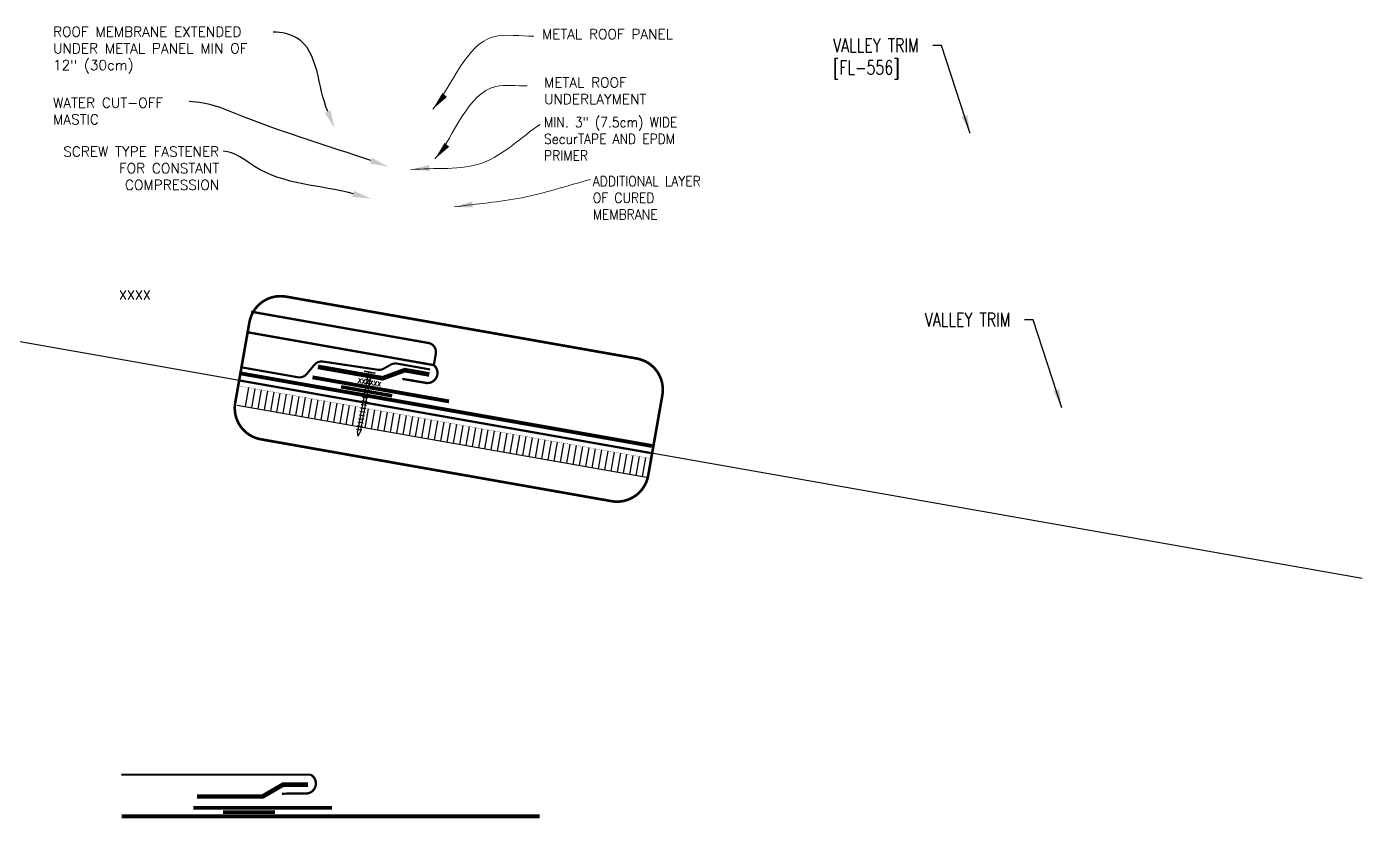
# Model space of a CAD drawing. Header units: inches. Extents: x -33163 to 19162, y -8858 to 30669.
# Drawn here: x -27992.32 to -27956.21, y -464.16 to -442.77 of the extents above; entities that cross this region are included whole.
import ezdxf
from ezdxf import colors
from ezdxf.entities.mleader import LeaderData, LeaderLine
from ezdxf.math import Vec2, Vec3

# ---------------------------------------------------------------- set-up
doc = ezdxf.new("R2010")
doc.units = ezdxf.units.IN
doc.linetypes.add('DASHED', pattern=[0.75, 0.5, -0.25])
doc.linetypes.add('DASHED2', pattern=[0.375, 0.25, -0.125])
doc.layers.get('0').update_dxf_attribs({"color": 9, "lineweight": 0})
for name, color, linetype in [('20 - 7.2 PANEL', 5, 'Continuous'), ('ASPHALT UNDERLAYMENT', 11, 'Continuous'), ('BONDINGADHESIVE', 11, 'DASHED2'), ('DETAIL', 12, 'Continuous'), ('LEADERS', 12, 'Continuous'), ('MEMBRANE1', 10, 'Continuous'), ('NOTES', 12, 'Continuous'), ('RINGSHANK1', 11, 'Continuous'), ('SecurEDGE1', 11, 'Continuous'), ('SECURTAPE 1', 11, 'Continuous'), ('TEXT', 7, 'Continuous'), ('WATERCUTOFFMASTIC', 11, 'Continuous')]:
    doc.layers.add(name, color=color, linetype=linetype)
doc.styles.add('ARCHQUIK', font='simplex.shx', dxfattribs={"height": 0.25})
doc.styles.get("Standard").update_dxf_attribs({"font": 'arial.ttf'})
doc.styles.add('TEXT', font='SIMPLEX.shx', dxfattribs={"width": 0.75, "height": 0.375})
doc.styles.add('TEXT1', font='ROMANS.shx', dxfattribs={"width": 0.75, "height": 0.375})
doc.dimstyles.new('DETAIL$7', dxfattribs={"dimscale": 4, "dimtxt": 0.375, "dimasz": 0.125, "dimexe": 0.0625, "dimexo": 0.0625, "dimgap": 0.0625, "dimtad": 1, "dimdec": 4, "dimzin": 3, "dimdsep": 46, "dimlunit": 4, "dimtxsty": 'TEXT', "dimblk": 'ARCHTICK', "dimcen": 0.0625, "dimclrd": 7, "dimclre": 7, "dimclrt": 2, "dimadec": 0, "dimazin": 0, "dimtfac": 0.6, "dimtdec": 4, "dimtmove": 0, "dimatfit": 3, "dimfxl": 1, "dimfrac": 2, "dimtolj": 1, "dimtzin": 0, "dimarcsym": 0})
doc.dimstyles.get("Standard").update_dxf_attribs({"dimtxt": 0.18, "dimasz": 0.18, "dimexe": 0.18, "dimexo": 0.0625, "dimgap": 0.09, "dimtad": 0, "dimtih": 1, "dimtoh": 1, "dimdec": 4, "dimzin": 0, "dimdsep": 46, "dimtxsty": 'Standard', "dimcen": 0.09, "dimadec": 0, "dimazin": 0, "dimtfac": 1, "dimtdec": 4, "dimtofl": 0, "dimtmove": 0, "dimatfit": 3, "dimfxl": 1, "dimtolj": 1, "dimtzin": 0, "dimarcsym": 0})

# ---------------------------------------------------------------- blocks, each defined once
blk = doc.blocks.new('_ArchTick')
at = {"color": 0, "linetype": 'ByBlock', "const_width": 0.15}
blk.add_lwpolyline([(-0.5, -0.5), (0.5, 0.5)], dxfattribs=at)

msp = doc.modelspace()

# ---------------------------------------------------------------- hatches: boundary and pattern name
at = {"layer": 'DETAIL'}
h = msp.add_hatch(dxfattribs=at)
h.set_pattern_fill('ANSI31', color=251, scale=1.384346, angle=35, style=0)
h.set_pattern_definition([(80, (-27983.18973, -468.6722), (-0.1704143, 0.0300486), [])])
h.paths.add_polyline_path([(-27975.56757, -454.9447), (-27975.47743, -454.43346), (-27986.32466, -452.5208), (-27986.4148, -453.03204)])

# ---------------------------------------------------------------- linework, layer by layer
at = {"layer": '20 - 7.2 PANEL'}
msp.add_line((-27956.21027, -457.68117), (-28019.6018, -446.50353), dxfattribs=at)
at = {"layer": 'ASPHALT UNDERLAYMENT', "const_width": 0.0567}
msp.add_lwpolyline([(-27986.515, -451.97221), (-27984.98815, -452.24144, 0.26798467), (-27984.7532, -452.15591), (-27984.54146, -451.90349, -0.26093915), (-27984.31301, -451.8169), (-27982.82924, -452.03841, 0.16697379), (-27982.6695, -452.0089), (-27982.47674, -451.90016, -0.1743451), (-27982.30993, -451.87181), (-27981.41308, -452.03208)], format="xyb", dxfattribs=at)
at = {"layer": 'BONDINGADHESIVE', "color": 32, "linetype": 'DASHED', "ltscale": 0.5, "const_width": 0.06}
msp.add_lwpolyline([(-27986.57749, -452.32661), (-27975.45184, -454.28836)], dxfattribs=at)
at = {"layer": 'DETAIL'}
msp.add_line((-27986.63322, -452.99353), (-27975.56757, -454.9447), dxfattribs=at)
at = {"layer": 'DETAIL', "color": 7, "linetype": 'DASHED2', "ltscale": 2}
msp.add_lwpolyline([(-27975.51766, -454.89635, 0.07125, 0.07125, 0), (-27975.13482, -452.72512, 0.07125, 0.07125, 0.41421356), (-27975.82836, -451.73464, 0.07125, 0.07125, 0), (-27985.31012, -450.06275, 0.07125, 0.07125, 0.41421356), (-27986.3006, -450.75629, 0.07125, 0.07125, 0), (-27986.68344, -452.92752, 0.07125, 0.07125, 0.41421356), (-27985.9899, -453.918, 0.07125, 0.07125, 0), (-27976.50814, -455.58989, 0.07125, 0.07125, 0.41421356)], format="xyseb", close=True, dxfattribs=at)
at = {"layer": 'DETAIL', "color": 7, "const_width": 0.00607}
msp.add_lwpolyline([(-27986.60307, -452.47171), (-27975.47743, -454.43346)], dxfattribs=at)
at = {"layer": 'MEMBRANE1', "const_width": 0.10328}
for points in [[(-27986.54385, -452.13584), (-27975.41821, -454.09759)], [(-27984.59547, -452.24288), (-27980.90244, -452.89406)], [(-27987.816, -463.87478), (-27984.066, -463.87478)], [(-27989.75337, -464.10769), (-27978.45609, -464.10769)]]:
    msp.add_lwpolyline(points, dxfattribs=at)
at = {"layer": 'RINGSHANK1', "color": 251, "linetype": 'Continuous', "true_color": 0x636466}
for p, q in [((-27983.08441, -452.09681), (-27983.38046, -453.71114)), ((-27983.00757, -452.1109), (-27983.30362, -453.72523)), ((-27983.17195, -452.39119), (-27983.03019, -452.41719)), ((-27983.15433, -452.29514), (-27983.01257, -452.32113)), ((-27983.24241, -452.77541), (-27983.10065, -452.8014)), ((-27983.22479, -452.67935), (-27983.08303, -452.70535)), ((-27983.20718, -452.5833), (-27983.06542, -452.6093)), ((-27983.18956, -452.48724), (-27983.0478, -452.51324)), ((-27983.31287, -453.15963), (-27983.17111, -453.18562)), ((-27983.29526, -453.06357), (-27983.1535, -453.08957)), ((-27983.27764, -452.96752), (-27983.13588, -452.99351)), ((-27983.26003, -452.87146), (-27983.11826, -452.89746)), ((-27983.38333, -453.54384), (-27983.24157, -453.56984)), ((-27983.36572, -453.44779), (-27983.22396, -453.47379)), ((-27983.3481, -453.35173), (-27983.20634, -453.37773)), ((-27983.33049, -453.25568), (-27983.18873, -453.28168)), ((-27983.40095, -453.6399), (-27983.25919, -453.66589)), ((-27983.36307, -453.83284), (-27983.38046, -453.71114)), ((-27983.36307, -453.83284), (-27983.30362, -453.72523))]:
    msp.add_line(p, q, dxfattribs=at)
at = {"layer": 'RINGSHANK1', "linetype": 'Continuous', "const_width": 0.03906}
msp.add_lwpolyline([(-27983.19968, -452.07567), (-27982.8923, -452.13204)], dxfattribs=at)
at = {"layer": 'SecurEDGE1', "linetype": 'Continuous', "const_width": 0.0625}
for points in [[(-27986.25471, -450.46956), (-27981.46279, -451.31451, -0.41421356), (-27981.26, -451.60412), (-27981.31454, -451.91345)], [(-27982.16516, -452.28578), (-27981.50334, -452.39711, 0.725008), (-27981.31452, -451.91345), (-27986.35563, -451.02457)], [(-27985.41516, -463.49501), (-27984.74406, -463.48973, 0.725008), (-27984.6421, -462.98062), (-27989.76098, -462.98062)]]:
    msp.add_lwpolyline(points, format="xyb", dxfattribs=at)
at = {"layer": 'SecurEDGE1', "linetype": 'Continuous', "const_width": 0.125}
for points in [[(-27981.43662, -452.1662), (-27982.09934, -452.049), (-27982.69748, -452.26905), (-27984.44735, -451.9605)], [(-27984.71846, -463.25074), (-27985.39146, -463.25039), (-27985.9423, -463.57097), (-27987.71917, -463.57097)]]:
    msp.add_lwpolyline(points, dxfattribs=at)
at = {"layer": 'SECURTAPE 1', "linetype": 'Continuous', "const_width": 0.09375}
for points in [[(-27983.82366, -452.49873), (-27982.43939, -452.74281)], [(-27987.01149, -463.99272), (-27985.60586, -463.99272)]]:
    msp.add_lwpolyline(points, dxfattribs=at)

# ---------------------------------------------------------------- texts
at = {"layer": 'NOTES', "char_height": 0.27, "attachment_point": 1, "style": 'ARCHQUIK'}
for s, insert, width in [('ROOF MEMBRANE EXTENDED UNDER METAL PANEL MIN OF 12" (30cm)', (-27991.60825, -442.76877), 5.7402605), ('METAL ROOF PANEL', (-27978.38991, -442.83438), 3.9313166), ('METAL ROOF UNDERLAYMENT', (-27978.3334, -444.14029), 3.9313166)]:
    msp.add_mtext(s, dxfattribs=dict(at, insert=insert, width=width))
at = {"layer": 'NOTES', "style": 'ARCHQUIK'}
for s, width, gutter_width, heights, insert, char_height, attachment_point in [('WATER CUT-OFF MASTIC', 3.5559612, 1.25, [1.62356], (-27991.60825, -444.68802), 0.27, 1), ('{\\W0.9;MIN. 3" (7.5cm) WIDE SecurTAPE AND EPDM PRIMER}', 5.2418697, 1.25, [1.67848], (-27978.33323, -445.21723), 0.2699281, 1), ('SCREW TYPE FASTENER FOR CONSTANT COMPRESSION', 4.8700133, 0.5, [2.18317], (-27987.11878, -446.00732), 0.27, 3), ('{\\W0.9;ADDITIONAL LAYER OF CURED MEMBRANE}', 3.7696193, 1.25, [1.67848], (-27977.01452, -446.8081), 0.2699281, 1)]:
    msp.add_mtext_dynamic_manual_height_columns(s, width=width, gutter_width=gutter_width, heights=heights, dxfattribs=dict(at, insert=insert, char_height=char_height, attachment_point=attachment_point))
at = {"layer": 'TEXT', "style": 'TEXT1', "width": 0.75}
for s, p in [('VALLEY TRIM', (-27970.51979, -443.46046)), ('[FL-556]', (-27970.51979, -444.06046)), ('VALLEY TRIM', (-27968.04136, -450.87168))]:
    msp.add_text(s, height=0.375, dxfattribs=at).set_placement(p)
at = {"layer": 'WATERCUTOFFMASTIC', "linetype": 'Continuous', "insert": (-27989.82231, -449.89355), "char_height": 0.25, "attachment_point": 1, "style": 'ARCHQUIK'}
msp.add_mtext_dynamic_manual_height_columns('XXXX', width=0.5670266, gutter_width=1.25, heights=[0], dxfattribs=at)
at = {"layer": 'WATERCUTOFFMASTIC', "insert": (-27982.74804, -452.49821), "char_height": 0.125, "attachment_point": 1, "rotation": 170.262518, "style": 'ARCHQUIK'}
msp.add_mtext_dynamic_manual_height_columns('XXXXXX', width=0.6969857, gutter_width=0.5, heights=[0], dxfattribs=at)

# ---------------------------------------------------------------- leaders
for points in [[(-27966.80957, -445.65572), (-27967.58434, -443.27576), (-27967.81856, -443.27576)], [(-27964.33114, -453.06694), (-27965.1059, -450.68698), (-27965.34012, -450.68698)]]:
    msp.add_leader(points, dimstyle='DETAIL$7')
at = {"layer": 'LEADERS', "linetype": 'Continuous', "path_type": 1}
for points in [[(-27981.34131, -444.99689), (-27979.69749, -443.04235), (-27978.60789, -443.02463)], [(-27981.28217, -446.34155), (-27979.63836, -444.38701), (-27978.78874, -444.36417)], [(-27981.93468, -446.63259), (-27979.9859, -446.44296), (-27978.44219, -445.40747)], [(-27980.76243, -447.63805), (-27978.93675, -447.39006), (-27977.08055, -446.89719)]]:
    msp.add_leader(points, dimstyle='Standard', override={"dimasz": 0.5}, dxfattribs=at)
at = {"layer": 'LEADERS', "linetype": 'Continuous'}
ml = msp.add_multileader_mtext('Standard', dxfattribs=at)
ml.set_content('')
ml.set_leader_properties(linetype='ByLayer', lineweight=-1)
ml.build(insert=Vec2(0, 0))
ml.multileader.update_dxf_attribs({"leader_type": 2, "dogleg_length": 0.36, "arrow_head_size": 0.5})
ctx = ml.context
ctx.base_point, ctx.char_height, ctx.arrow_head_size, ctx.landing_gap_size, ctx.plane_origin = Vec3(-27985.65489, -442.91516), 0.18, 0.5, 0.09, Vec3(-27983.99112, -445.52528)
notes = []
notes.append((ctx, [(0, (1, 1, 0), (-27985.29489, -442.91516), (-1, 0), 0.36, [(0, [(-27983.99112, -445.52528), (-27985.01187, -443.0758)], 0, [])])]))
ctx.mtext, ml.multileader.dxf.content_type = None, 0
at = {"layer": 'LEADERS'}
ml = msp.add_multileader_mtext('Standard', dxfattribs=at)
ml.set_content('')
ml.set_leader_properties(linetype='ByLayer', lineweight=-1)
ml.build(insert=Vec2(0, 0))
ml.multileader.update_dxf_attribs({"leader_type": 2, "dogleg_length": 0.36, "arrow_head_size": 0.5})
ctx = ml.context
ctx.base_point, ctx.char_height, ctx.arrow_head_size, ctx.landing_gap_size, ctx.plane_origin = Vec3(-27987.93213, -444.79394), 0.18, 0.5, 0.09, Vec3(-27994.64134, -447.21253)
notes.append((ctx, [(1, (1, 1, 0), (-27987.57213, -444.79394), (-1, 0), 0.36, [(0, [(-27982.54231, -446.55115), (-27986.45725, -445.20167)], 0, [])])]))
ctx.mtext, ml.multileader.dxf.content_type = None, 0
ml = msp.add_multileader_mtext('Standard', dxfattribs=at)
ml.set_content('')
ml.set_leader_properties(linetype='ByLayer', lineweight=-1)
ml.build(insert=Vec2(0, 0))
ml.multileader.update_dxf_attribs({"leader_type": 2, "dogleg_length": 0.36, "arrow_head_size": 0.5})
ctx = ml.context
ctx.base_point, ctx.char_height, ctx.arrow_head_size, ctx.landing_gap_size, ctx.plane_origin = Vec3(-27987.01112, -446.13503), 0.18, 0.5, 0.09, Vec3(-27994.34885, -448.55332)
notes.append((ctx, [(1, (1, 1, 0), (-27986.65112, -446.13503), (-1, 0), 0.36, [(0, [(-27983.00514, -447.4202), (-27986.16476, -446.54246)], 0, [])])]))
ctx.mtext, ml.multileader.dxf.content_type = None, 0
for ctx, leaders in notes:
    for number, flags, end, landing, length, lines in leaders:
        leader = LeaderData()
        leader.index, (leader.has_last_leader_line, leader.has_dogleg_vector, leader.attachment_direction) = number, flags
        leader.last_leader_point, leader.dogleg_vector, leader.dogleg_length = Vec3(end), Vec3(landing), length
        for number, points, colour, breaks in lines:
            line = LeaderLine()
            line.index, line.vertices, line.color, line.breaks = number, Vec3.list(points), colors.encode_raw_color(colour), breaks
            leader.lines.append(line)
        ctx.leaders.append(leader)

doc.saveas('drawing.dxf')
